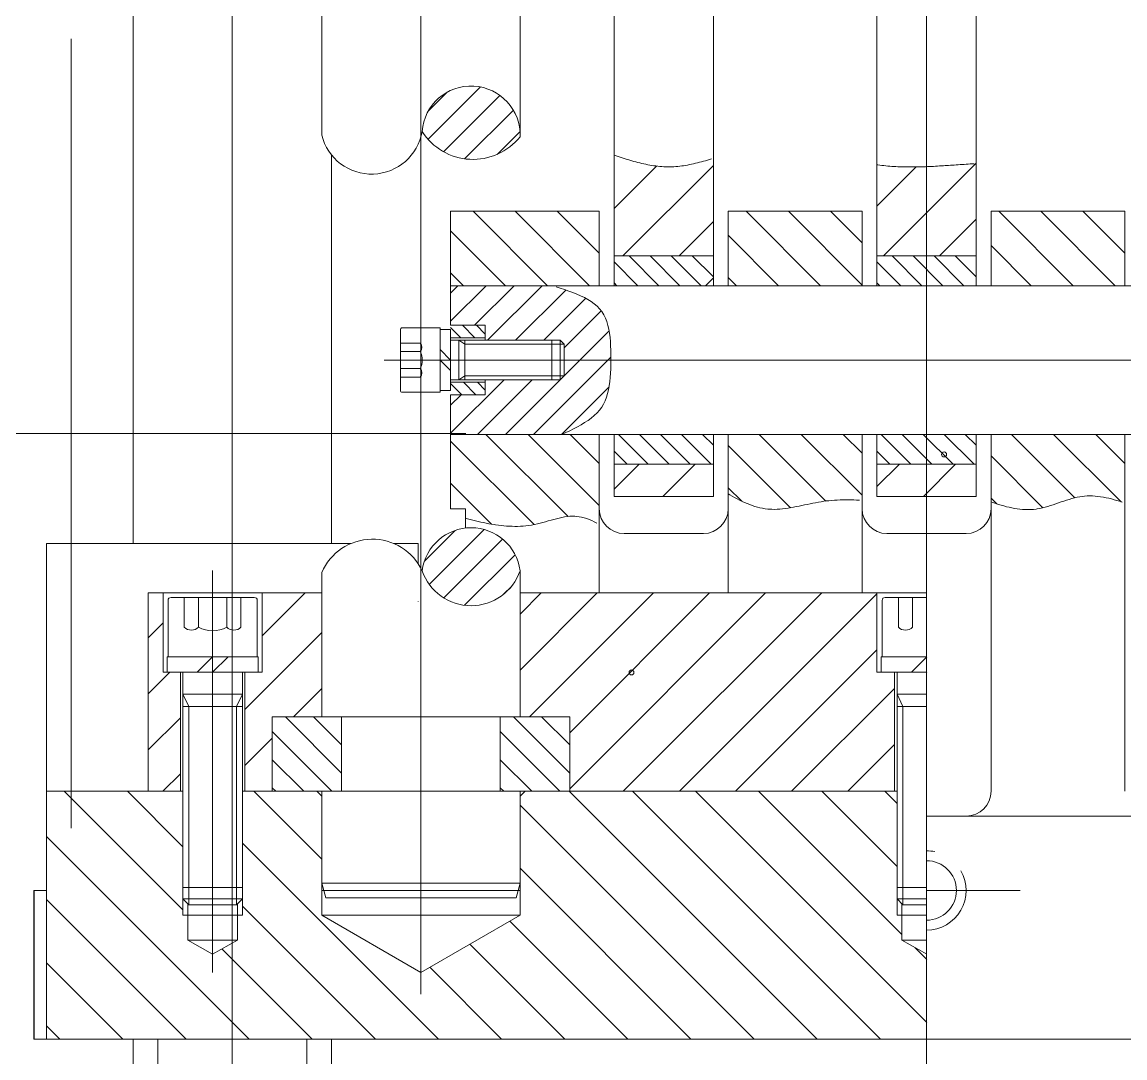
# Model space of a CAD drawing. Header units: millimetres. Extents: x -1052 to 3351, y 0 to 2015.
# Drawn here: x -148.449 to -145.16, y 1551.147 to 1554.238 of the extents above; entities that cross this region are included whole.
import ezdxf

# ---------------------------------------------------------------- set-up
doc = ezdxf.new("R2010")
doc.units = ezdxf.units.MM

msp = doc.modelspace()

# ---------------------------------------------------------------- linework, layer by layer
at = {"linetype": 'Continuous', "lineweight": 0}
for p, q in [((-145.7515, 1566.4505), (-145.7515, 1544.2314)), ((-145.7515, 1565.7678), (-145.7515, 1548.4778)), ((-147.8223, 1560.467), (-147.8223, 1545.26)), ((-145.7515, 1560.2259), (-145.7515, 1544.3888)), ((-147.2597, 1551.4293), (-147.2597, 1559.8328)), ((-147.5556, 1559.7378), (-147.5556, 1553.9006)), ((-148.1182, 1557.9997), (-148.1182, 1552.6821)), ((-146.9639, 1556.8903), (-146.9639, 1553.8955)), ((-146.6834, 1556.1507), (-146.6834, 1553.4512)), ((-146.3875, 1555.5222), (-146.3875, 1553.4512)), ((-145.6036, 1555.5222), (-145.6036, 1553.4512)), ((-145.8994, 1555.3373), (-145.8994, 1553.4512)), ((-148.3031, 1554.1875), (-148.3031, 1551.8323)), ((-147.2385, 1553.888), (-147.0822, 1554.0442)), ((-147.2374, 1553.9728), (-147.1823, 1554.0279)), ((-147.192, 1553.8508), (-147.0239, 1554.0188)), ((-147.1294, 1553.8297), (-146.9841, 1553.975)), ((-147.0325, 1553.8429), (-146.9642, 1553.9112)), ((-147.5265, 1552.6821), (-147.5265, 1553.8416)), ((-146.6777, 1553.839), (-146.6834, 1553.841)), ((-146.6834, 1553.6812), (-146.5566, 1553.808)), ((-146.6718, 1553.8369), (-146.6777, 1553.839)), ((-146.6658, 1553.8349), (-146.6718, 1553.8369)), ((-146.6599, 1553.833), (-146.6658, 1553.8349)), ((-146.654, 1553.831), (-146.6599, 1553.833)), ((-146.6572, 1553.54), (-146.3875, 1553.8097)), ((-146.648, 1553.8291), (-146.654, 1553.831)), ((-146.6421, 1553.8273), (-146.648, 1553.8291)), ((-146.6362, 1553.8255), (-146.6421, 1553.8273)), ((-146.6302, 1553.8237), (-146.6362, 1553.8255)), ((-146.6243, 1553.822), (-146.6302, 1553.8237)), ((-146.6184, 1553.8204), (-146.6243, 1553.822)), ((-146.6124, 1553.8189), (-146.6184, 1553.8204)), ((-146.6065, 1553.8174), (-146.6124, 1553.8189)), ((-146.6006, 1553.8159), (-146.6065, 1553.8174)), ((-146.5947, 1553.8146), (-146.6006, 1553.8159)), ((-146.5887, 1553.8133), (-146.5947, 1553.8146)), ((-146.5828, 1553.8121), (-146.5887, 1553.8133)), ((-146.5769, 1553.811), (-146.5828, 1553.8121)), ((-146.571, 1553.81), (-146.5769, 1553.811)), ((-146.565, 1553.8091), (-146.571, 1553.81)), ((-146.5591, 1553.8083), (-146.565, 1553.8091)), ((-146.5532, 1553.8076), (-146.5591, 1553.8083)), ((-146.5473, 1553.807), (-146.5532, 1553.8076)), ((-146.4879, 1553.8075), (-146.4938, 1553.8069)), ((-146.482, 1553.8083), (-146.4879, 1553.8075)), ((-146.4761, 1553.8091), (-146.482, 1553.8083)), ((-146.4702, 1553.8101), (-146.4761, 1553.8091)), ((-146.4643, 1553.8112), (-146.4702, 1553.8101)), ((-146.4584, 1553.8123), (-146.4643, 1553.8112)), ((-146.4525, 1553.8136), (-146.4584, 1553.8123)), ((-146.4466, 1553.8149), (-146.4525, 1553.8136)), ((-146.4407, 1553.8163), (-146.4466, 1553.8149)), ((-146.4348, 1553.8177), (-146.4407, 1553.8163)), ((-146.4289, 1553.8193), (-146.4348, 1553.8177)), ((-146.423, 1553.8209), (-146.4289, 1553.8193)), ((-146.4171, 1553.8225), (-146.423, 1553.8209)), ((-146.4112, 1553.8242), (-146.4171, 1553.8225)), ((-146.4053, 1553.8259), (-146.4112, 1553.8242)), ((-146.3994, 1553.8276), (-146.4053, 1553.8259)), ((-146.3935, 1553.8294), (-146.3994, 1553.8276)), ((-145.8972, 1553.8115), (-145.8994, 1553.8118)), ((-145.8913, 1553.8107), (-145.8972, 1553.8115)), ((-145.8854, 1553.81), (-145.8913, 1553.8107)), ((-145.8795, 1553.8094), (-145.8854, 1553.81)), ((-145.8803, 1553.54), (-145.6036, 1553.8168)), ((-145.8789, 1553.8093), (-145.8795, 1553.8094)), ((-145.8795, 1553.8094), (-145.8795, 1553.8094)), ((-145.873, 1553.8087), (-145.8789, 1553.8093)), ((-145.8671, 1553.8082), (-145.873, 1553.8087)), ((-145.8612, 1553.8077), (-145.8671, 1553.8082)), ((-145.8553, 1553.8073), (-145.8612, 1553.8077)), ((-145.8494, 1553.8069), (-145.8553, 1553.8073)), ((-145.7311, 1553.8073), (-145.737, 1553.807)), ((-145.7252, 1553.8076), (-145.7311, 1553.8073)), ((-145.7193, 1553.808), (-145.7252, 1553.8076)), ((-145.7134, 1553.8083), (-145.7193, 1553.808)), ((-145.7074, 1553.8086), (-145.7134, 1553.8083)), ((-145.7015, 1553.809), (-145.7074, 1553.8086)), ((-145.6956, 1553.8094), (-145.7015, 1553.809)), ((-145.6924, 1553.8096), (-145.6956, 1553.8094)), ((-145.6956, 1553.8094), (-145.6956, 1553.8094)), ((-145.6865, 1553.81), (-145.6924, 1553.8096)), ((-145.6806, 1553.8104), (-145.6865, 1553.81)), ((-145.6747, 1553.8108), (-145.6806, 1553.8104)), ((-145.6687, 1553.8112), (-145.6747, 1553.8108)), ((-145.6628, 1553.8116), (-145.6687, 1553.8112)), ((-145.6569, 1553.812), (-145.6628, 1553.8116)), ((-145.651, 1553.8124), (-145.6569, 1553.812)), ((-145.645, 1553.8128), (-145.651, 1553.8124)), ((-145.6391, 1553.8132), (-145.645, 1553.8128)), ((-145.6332, 1553.8136), (-145.6391, 1553.8132)), ((-145.6273, 1553.814), (-145.6332, 1553.8136)), ((-145.6213, 1553.8144), (-145.6273, 1553.814)), ((-145.6154, 1553.8148), (-145.6213, 1553.8144)), ((-145.6095, 1553.8152), (-145.6154, 1553.8148)), ((-146.5413, 1553.8065), (-146.5473, 1553.807)), ((-146.5354, 1553.8061), (-146.5413, 1553.8065)), ((-146.5295, 1553.8058), (-146.5354, 1553.8061)), ((-146.5236, 1553.8057), (-146.5295, 1553.8058)), ((-146.5177, 1553.8056), (-146.5236, 1553.8057)), ((-146.5118, 1553.8057), (-146.5177, 1553.8056)), ((-146.5059, 1553.806), (-146.5118, 1553.8057)), ((-146.5056, 1553.806), (-146.5059, 1553.806)), ((-146.5059, 1553.806), (-146.5059, 1553.806)), ((-146.4997, 1553.8064), (-146.5056, 1553.806)), ((-146.4938, 1553.8069), (-146.4997, 1553.8064)), ((-145.8994, 1553.6883), (-145.7821, 1553.8055)), ((-145.8435, 1553.8066), (-145.8494, 1553.8069)), ((-145.8376, 1553.8063), (-145.8435, 1553.8066)), ((-145.8317, 1553.806), (-145.8376, 1553.8063)), ((-145.8257, 1553.8058), (-145.8317, 1553.806)), ((-145.8198, 1553.8057), (-145.8257, 1553.8058)), ((-145.8139, 1553.8055), (-145.8198, 1553.8057)), ((-145.808, 1553.8055), (-145.8139, 1553.8055)), ((-145.8021, 1553.8054), (-145.808, 1553.8055)), ((-145.7962, 1553.8054), (-145.8021, 1553.8054)), ((-145.7903, 1553.8054), (-145.7962, 1553.8054)), ((-145.7844, 1553.8055), (-145.7903, 1553.8054)), ((-145.7784, 1553.8056), (-145.7844, 1553.8055)), ((-145.7725, 1553.8057), (-145.7784, 1553.8056)), ((-145.7666, 1553.8059), (-145.7725, 1553.8057)), ((-145.7607, 1553.8061), (-145.7666, 1553.8059)), ((-145.7548, 1553.8063), (-145.7607, 1553.8061)), ((-145.7489, 1553.8065), (-145.7548, 1553.8063)), ((-145.7429, 1553.8068), (-145.7489, 1553.8065)), ((-145.737, 1553.807), (-145.7429, 1553.8068)), ((-147.1715, 1553.6731), (-146.7278, 1553.6731)), ((-147.1715, 1553.6731), (-147.1715, 1553.3329)), ((-147.1039, 1553.6731), (-146.882, 1553.4512)), ((-146.9784, 1553.6731), (-146.7565, 1553.4512)), ((-146.8529, 1553.6731), (-146.7278, 1553.548)), ((-146.7278, 1553.6731), (-146.7278, 1553.4512)), ((-146.3432, 1553.6731), (-145.9438, 1553.6731)), ((-146.3432, 1553.6731), (-146.3432, 1553.4512)), ((-146.2893, 1553.6731), (-146.0674, 1553.4512)), ((-146.1638, 1553.6731), (-145.9438, 1553.4532)), ((-146.0382, 1553.6731), (-145.9438, 1553.5787)), ((-145.9438, 1553.6731), (-145.9438, 1553.4512)), ((-145.713, 1553.54), (-145.6036, 1553.6494)), ((-145.1598, 1553.6731), (-145.5592, 1553.6731)), ((-145.5592, 1553.6731), (-145.5592, 1553.4512)), ((-145.5362, 1553.6731), (-145.3143, 1553.4512)), ((-145.4107, 1553.6731), (-145.1888, 1553.4512)), ((-145.2852, 1553.6731), (-145.1598, 1553.5478)), ((-145.1598, 1553.6731), (-145.1598, 1553.4512)), ((-147.1715, 1553.6152), (-147.0075, 1553.4512)), ((-146.4899, 1553.54), (-146.3875, 1553.6423)), ((-146.3432, 1553.6015), (-146.1929, 1553.4512)), ((-145.5592, 1553.5706), (-145.4398, 1553.4512)), ((-146.3875, 1553.54), (-146.6834, 1553.54)), ((-146.6834, 1553.5221), (-146.6126, 1553.4512)), ((-146.6386, 1553.54), (-146.5498, 1553.4512)), ((-146.5758, 1553.54), (-146.487, 1553.4512)), ((-146.513, 1553.54), (-146.4243, 1553.4512)), ((-146.4503, 1553.54), (-146.3875, 1553.4772)), ((-145.6036, 1553.54), (-145.8994, 1553.54)), ((-145.8994, 1553.5221), (-145.8286, 1553.4512)), ((-145.8546, 1553.54), (-145.7658, 1553.4512)), ((-145.7918, 1553.54), (-145.7031, 1553.4512)), ((-145.7291, 1553.54), (-145.6403, 1553.4512)), ((-145.6663, 1553.54), (-145.6036, 1553.4772)), ((-147.1715, 1553.4897), (-147.1331, 1553.4512)), ((-147.1715, 1553.4512), (-144.3315, 1553.4512)), ((-147.1715, 1553.4512), (-146.7278, 1553.4512)), ((-147.1715, 1553.429), (-147.1493, 1553.4512)), ((-147.1715, 1553.3454), (-147.0656, 1553.4512)), ((-147.1003, 1553.3329), (-146.9819, 1553.4512)), ((-147.061, 1553.2885), (-146.8983, 1553.4512)), ((-146.8568, 1553.4474), (-146.844, 1553.4435)), ((-146.6834, 1553.4593), (-146.6753, 1553.4512)), ((-146.4113, 1553.4512), (-146.3875, 1553.475)), ((-146.3432, 1553.476), (-146.3184, 1553.4512)), ((-146.3432, 1553.4512), (-145.9438, 1553.4512)), ((-145.8994, 1553.4593), (-145.8914, 1553.4512)), ((-145.5592, 1553.4512), (-145.1598, 1553.4512)), ((-146.9773, 1553.2885), (-146.8276, 1553.4382)), ((-146.8936, 1553.2885), (-146.7683, 1553.4139)), ((-146.844, 1553.4435), (-146.8313, 1553.4394)), ((-146.8313, 1553.4394), (-146.8188, 1553.4353)), ((-146.8188, 1553.4353), (-146.8066, 1553.4309)), ((-146.8066, 1553.4309), (-146.7948, 1553.4263)), ((-146.7948, 1553.4263), (-146.7833, 1553.4213)), ((-146.7833, 1553.4213), (-146.7723, 1553.416)), ((-146.7723, 1553.416), (-146.7619, 1553.4103)), ((-146.7619, 1553.4103), (-146.752, 1553.4041)), ((-146.752, 1553.4041), (-146.7429, 1553.3973)), ((-146.7429, 1553.3973), (-146.7345, 1553.39)), ((-146.7345, 1553.39), (-146.7269, 1553.3821)), ((-146.7269, 1553.3821), (-146.7203, 1553.3737)), ((-146.8328, 1553.2657), (-146.7222, 1553.3763)), ((-146.7203, 1553.3737), (-146.7203, 1553.3737)), ((-146.7203, 1553.3737), (-146.7145, 1553.3645)), ((-146.7145, 1553.3645), (-146.7096, 1553.3545)), ((-146.7096, 1553.3545), (-146.7055, 1553.3439)), ((-147.3209, 1553.1391), (-147.3209, 1553.3196)), ((-147.315, 1553.3255), (-147.2026, 1553.3255)), ((-147.2026, 1553.1332), (-147.2026, 1553.3255)), ((-147.2026, 1553.3203), (-147.2026, 1553.1384)), ((-147.1715, 1553.3203), (-147.2026, 1553.3203)), ((-147.1715, 1553.3329), (-147.068, 1553.3329)), ((-147.1715, 1553.3329), (-147.068, 1553.3329)), ((-147.1407, 1553.2959), (-147.1715, 1553.3268)), ((-147.1407, 1553.2959), (-147.1715, 1553.3268)), ((-147.1407, 1553.2959), (-147.1715, 1553.3268)), ((-147.1715, 1553.1384), (-147.1715, 1553.3203)), ((-147.0988, 1553.2959), (-147.1358, 1553.3329)), ((-147.0988, 1553.2959), (-147.1358, 1553.3329)), ((-147.0988, 1553.2959), (-147.1358, 1553.3329)), ((-147.068, 1553.3069), (-147.094, 1553.3329)), ((-147.068, 1553.3069), (-147.094, 1553.3329)), ((-147.068, 1553.3069), (-147.094, 1553.3329)), ((-147.068, 1553.3329), (-147.068, 1553.2885)), ((-147.068, 1553.3329), (-147.068, 1553.2885)), ((-146.8328, 1553.182), (-146.6985, 1553.3163)), ((-146.7055, 1553.3439), (-146.7021, 1553.3328)), ((-146.7021, 1553.3328), (-146.6994, 1553.3213)), ((-146.6994, 1553.3213), (-146.6973, 1553.3093)), ((-147.1715, 1553.2959), (-147.068, 1553.2959)), ((-146.8446, 1553.2885), (-147.1715, 1553.2885)), ((-147.1286, 1553.2767), (-147.1471, 1553.2885)), ((-147.1471, 1553.1702), (-147.1471, 1553.2885)), ((-147.1286, 1553.2885), (-147.1286, 1553.1702)), ((-146.8697, 1553.2885), (-146.8697, 1553.1702)), ((-146.8446, 1553.1702), (-146.8446, 1553.2885)), ((-146.8446, 1553.2885), (-146.8328, 1553.2767)), ((-146.6973, 1553.3093), (-146.6957, 1553.2969)), ((-146.6957, 1553.2969), (-146.6946, 1553.2843)), ((-146.6946, 1553.2843), (-146.6939, 1553.2714)), ((-147.3209, 1553.2801), (-147.2617, 1553.2801)), ((-147.3209, 1553.2547), (-147.2617, 1553.2547)), ((-147.1715, 1553.2294), (-147.2026, 1553.2604)), ((-146.8328, 1553.2767), (-147.1286, 1553.2767)), ((-146.8328, 1553.182), (-146.8328, 1553.2767)), ((-146.6939, 1553.2714), (-146.6934, 1553.2584)), ((-146.6934, 1553.2584), (-146.6932, 1553.2452)), ((-144.2046, 1553.2294), (-147.3696, 1553.2294)), ((-147.2026, 1553.2294), (-147.1715, 1553.1983)), ((-146.9236, 1553.0075), (-146.6932, 1553.2379)), ((-146.6934, 1553.2162), (-146.6937, 1553.2031)), ((-146.6932, 1553.2294), (-146.6934, 1553.2162)), ((-146.6932, 1553.2452), (-146.6932, 1553.2321)), ((-146.6932, 1553.2321), (-146.6932, 1553.2294)), ((-146.6932, 1553.2294), (-146.6932, 1553.2294)), ((-147.3209, 1553.204), (-147.2617, 1553.204)), ((-146.6942, 1553.1902), (-146.695, 1553.1774)), ((-146.6937, 1553.2031), (-146.6942, 1553.1902)), ((-147.3209, 1553.1786), (-147.2617, 1553.1786)), ((-146.8446, 1553.1702), (-147.1715, 1553.1702)), ((-147.1715, 1553.0107), (-147.0119, 1553.1702)), ((-147.1715, 1553.1628), (-147.068, 1553.1628)), ((-147.1379, 1553.1258), (-147.1715, 1553.1594)), ((-147.1379, 1553.1258), (-147.1715, 1553.1594)), ((-147.1379, 1553.1258), (-147.1715, 1553.1594)), ((-147.1286, 1553.182), (-147.1471, 1553.1702)), ((-147.0961, 1553.1258), (-147.133, 1553.1628)), ((-147.0961, 1553.1258), (-147.133, 1553.1628)), ((-147.0961, 1553.1258), (-147.133, 1553.1628)), ((-146.8328, 1553.182), (-147.1286, 1553.182)), ((-147.068, 1553.1396), (-147.0912, 1553.1628)), ((-147.068, 1553.1396), (-147.0912, 1553.1628)), ((-147.068, 1553.1396), (-147.0912, 1553.1628)), ((-147.091, 1553.0075), (-146.9283, 1553.1702)), ((-147.068, 1553.1702), (-147.068, 1553.1258)), ((-147.068, 1553.1702), (-147.068, 1553.1258)), ((-147.0073, 1553.0075), (-146.8446, 1553.1702)), ((-146.8446, 1553.1702), (-146.8328, 1553.182)), ((-146.6978, 1553.1527), (-146.7, 1553.1408)), ((-146.6962, 1553.1649), (-146.6978, 1553.1527)), ((-146.695, 1553.1774), (-146.6962, 1553.1649)), ((-147.315, 1553.1332), (-147.2026, 1553.1332)), ((-147.2026, 1553.1384), (-147.1715, 1553.1384)), ((-147.068, 1553.1258), (-147.1715, 1553.1258)), ((-147.1715, 1553.1258), (-147.1715, 1552.7856)), ((-147.1715, 1553.1258), (-147.068, 1553.1258)), ((-147.1715, 1553.0943), (-147.14, 1553.1258)), ((-146.84, 1553.0075), (-146.6984, 1553.149)), ((-146.7062, 1553.1181), (-146.7103, 1553.1075)), ((-146.7028, 1553.1292), (-146.7062, 1553.1181)), ((-146.7, 1553.1408), (-146.7028, 1553.1292)), ((-146.7203, 1553.089), (-146.727, 1553.08)), ((-146.7153, 1553.0974), (-146.7203, 1553.089)), ((-146.7203, 1553.089), (-146.7203, 1553.089)), ((-146.7103, 1553.1075), (-146.7153, 1553.0974)), ((-146.7517, 1553.0562), (-146.7613, 1553.0492)), ((-146.7428, 1553.0636), (-146.7517, 1553.0562)), ((-146.7345, 1553.0715), (-146.7428, 1553.0636)), ((-146.727, 1553.08), (-146.7345, 1553.0715)), ((-146.816, 1553.0184), (-146.8277, 1553.0127)), ((-146.8044, 1553.0241), (-146.816, 1553.0184)), ((-146.7931, 1553.03), (-146.8044, 1553.0241)), ((-146.7821, 1553.0361), (-146.7931, 1553.03)), ((-146.7715, 1553.0425), (-146.7821, 1553.0361)), ((-146.7613, 1553.0492), (-146.7715, 1553.0425)), ((-149.4807, 1553.0099), (-147.1255, 1553.0099)), ((-147.1715, 1553.0075), (-144.3315, 1553.0075)), ((-147.1715, 1553.0075), (-146.7278, 1553.0075)), ((-147.1715, 1552.9876), (-146.9221, 1552.7382)), ((-147.0658, 1553.0075), (-146.821, 1552.7627)), ((-146.9403, 1553.0075), (-146.7277, 1552.7949)), ((-146.8277, 1553.0127), (-146.8387, 1553.0075)), ((-146.8148, 1553.0075), (-146.7278, 1552.9204)), ((-146.7278, 1553.0075), (-146.7278, 1552.7389)), ((-146.7278, 1553.0075), (-146.7278, 1552.5342)), ((-146.6834, 1553.0075), (-146.6834, 1552.8226)), ((-146.6709, 1553.0075), (-146.5821, 1552.9187)), ((-146.6081, 1553.0075), (-146.5194, 1552.9187)), ((-146.5453, 1553.0075), (-146.4566, 1552.9187)), ((-146.4826, 1553.0075), (-146.3938, 1552.9187)), ((-146.4198, 1553.0075), (-146.3875, 1552.9752)), ((-146.3875, 1553.0075), (-146.3875, 1552.8226)), ((-146.3432, 1553.0075), (-145.9438, 1553.0075)), ((-146.3432, 1553.0075), (-146.3432, 1552.5342)), ((-146.2512, 1553.0075), (-146.0522, 1552.8085)), ((-146.1257, 1553.0075), (-145.9438, 1552.8256)), ((-146.0002, 1553.0075), (-145.9438, 1552.9511)), ((-145.9438, 1553.0075), (-145.9438, 1552.5342)), ((-145.8994, 1553.0075), (-145.8994, 1552.8226)), ((-145.8869, 1553.0075), (-145.7981, 1552.9187)), ((-145.8241, 1553.0075), (-145.7354, 1552.9187)), ((-145.7614, 1553.0075), (-145.6726, 1552.9187)), ((-145.6986, 1553.0075), (-145.6099, 1552.9187)), ((-145.6359, 1553.0075), (-145.6036, 1552.9752)), ((-145.6036, 1553.0075), (-145.6036, 1552.8226)), ((-145.5592, 1553.0075), (-145.5592, 1551.9425)), ((-145.5592, 1553.0075), (-145.1598, 1553.0075)), ((-145.4981, 1553.0075), (-145.309, 1552.8184)), ((-145.3726, 1553.0075), (-145.1713, 1552.8062)), ((-145.2471, 1553.0075), (-145.1598, 1552.9202)), ((-145.1598, 1553.0075), (-145.1598, 1551.9425)), ((-146.6834, 1552.9572), (-146.6449, 1552.9187)), ((-146.3432, 1552.9739), (-146.1578, 1552.7885)), ((-145.8994, 1552.9572), (-145.8609, 1552.9187)), ((-145.5592, 1552.9431), (-145.4047, 1552.7886)), ((-146.3875, 1552.9187), (-146.6834, 1552.9187)), ((-146.6834, 1552.8444), (-146.6091, 1552.9187)), ((-146.5379, 1552.8226), (-146.4417, 1552.9187)), ((-145.6036, 1552.9187), (-145.8994, 1552.9187)), ((-145.8994, 1552.8515), (-145.8322, 1552.9187)), ((-145.761, 1552.8226), (-145.6648, 1552.9187)), ((-147.1715, 1552.8621), (-147.0489, 1552.7396)), ((-146.5354, 1552.8226), (-146.6834, 1552.8226)), ((-146.3875, 1552.8226), (-146.5354, 1552.8226)), ((-146.3432, 1552.8484), (-146.3028, 1552.808)), ((-146.3388, 1552.8273), (-146.3432, 1552.8299)), ((-146.3314, 1552.8231), (-146.3388, 1552.8273)), ((-146.324, 1552.8189), (-146.3314, 1552.8231)), ((-145.8994, 1552.8226), (-145.6036, 1552.8226)), ((-145.2947, 1552.8214), (-145.3026, 1552.8198)), ((-145.2867, 1552.8226), (-145.2947, 1552.8214)), ((-145.2802, 1552.8233), (-145.2867, 1552.8226)), ((-145.2867, 1552.8226), (-145.2867, 1552.8226)), ((-145.2722, 1552.8238), (-145.2802, 1552.8233)), ((-145.2643, 1552.824), (-145.2722, 1552.8238)), ((-145.2563, 1552.8238), (-145.2643, 1552.824)), ((-145.2483, 1552.8234), (-145.2563, 1552.8238)), ((-145.2403, 1552.8226), (-145.2483, 1552.8234)), ((-145.2323, 1552.8215), (-145.2403, 1552.8226)), ((-145.2242, 1552.8202), (-145.2323, 1552.8215)), ((-146.3165, 1552.815), (-146.324, 1552.8189)), ((-146.3091, 1552.8111), (-146.3165, 1552.815)), ((-146.3016, 1552.8075), (-146.3091, 1552.8111)), ((-146.2941, 1552.8041), (-146.3016, 1552.8075)), ((-146.2866, 1552.8008), (-146.2941, 1552.8041)), ((-146.2791, 1552.7978), (-146.2866, 1552.8008)), ((-146.2715, 1552.7951), (-146.2791, 1552.7978)), ((-146.2639, 1552.7926), (-146.2715, 1552.7951)), ((-146.2562, 1552.7904), (-146.2639, 1552.7926)), ((-146.2485, 1552.7884), (-146.2562, 1552.7904)), ((-146.2408, 1552.7868), (-146.2485, 1552.7884)), ((-146.1564, 1552.7888), (-146.1646, 1552.7874)), ((-146.1483, 1552.7902), (-146.1564, 1552.7888)), ((-146.1401, 1552.7918), (-146.1483, 1552.7902)), ((-146.1319, 1552.7935), (-146.1401, 1552.7918)), ((-146.1237, 1552.7952), (-146.1319, 1552.7935)), ((-146.1154, 1552.7969), (-146.1237, 1552.7952)), ((-146.1072, 1552.7987), (-146.1154, 1552.7969)), ((-146.0989, 1552.8004), (-146.1072, 1552.7987)), ((-146.0906, 1552.8021), (-146.0989, 1552.8004)), ((-146.0824, 1552.8037), (-146.0906, 1552.8021)), ((-146.0741, 1552.8052), (-146.0824, 1552.8037)), ((-146.0658, 1552.8066), (-146.0741, 1552.8052)), ((-146.0575, 1552.8078), (-146.0658, 1552.8066)), ((-146.0508, 1552.8087), (-146.0575, 1552.8078)), ((-146.0575, 1552.8078), (-146.0575, 1552.8078)), ((-146.0426, 1552.8096), (-146.0508, 1552.8087)), ((-146.0343, 1552.8104), (-146.0426, 1552.8096)), ((-146.0261, 1552.811), (-146.0343, 1552.8104)), ((-146.0178, 1552.8114), (-146.0261, 1552.811)), ((-146.0096, 1552.8117), (-146.0178, 1552.8114)), ((-146.0013, 1552.8119), (-146.0096, 1552.8117)), ((-145.9931, 1552.812), (-146.0013, 1552.8119)), ((-145.9849, 1552.812), (-145.9931, 1552.812)), ((-145.9767, 1552.8119), (-145.9849, 1552.812)), ((-145.9685, 1552.8117), (-145.9767, 1552.8119)), ((-145.9602, 1552.8114), (-145.9685, 1552.8117)), ((-145.952, 1552.8111), (-145.9602, 1552.8114)), ((-145.5592, 1552.8175), (-145.5417, 1552.8)), ((-145.5534, 1552.8039), (-145.5592, 1552.806)), ((-145.5453, 1552.8012), (-145.5534, 1552.8039)), ((-145.5372, 1552.7986), (-145.5453, 1552.8012)), ((-145.5292, 1552.7961), (-145.5372, 1552.7986)), ((-145.5211, 1552.7938), (-145.5292, 1552.7961)), ((-145.5131, 1552.7917), (-145.5211, 1552.7938)), ((-145.505, 1552.7898), (-145.5131, 1552.7917)), ((-145.497, 1552.788), (-145.505, 1552.7898)), ((-145.489, 1552.7865), (-145.497, 1552.788)), ((-145.4055, 1552.7883), (-145.4135, 1552.7866)), ((-145.3976, 1552.7904), (-145.4055, 1552.7883)), ((-145.3897, 1552.7926), (-145.3976, 1552.7904)), ((-145.3818, 1552.7951), (-145.3897, 1552.7926)), ((-145.3738, 1552.7976), (-145.3818, 1552.7951)), ((-145.3659, 1552.8003), (-145.3738, 1552.7976)), ((-145.358, 1552.803), (-145.3659, 1552.8003)), ((-145.3501, 1552.8058), (-145.358, 1552.803)), ((-145.3422, 1552.8085), (-145.3501, 1552.8058)), ((-145.3343, 1552.8111), (-145.3422, 1552.8085)), ((-145.3264, 1552.8136), (-145.3343, 1552.8111)), ((-145.3185, 1552.8159), (-145.3264, 1552.8136)), ((-145.3106, 1552.818), (-145.3185, 1552.8159)), ((-145.3026, 1552.8198), (-145.3106, 1552.818)), ((-145.2162, 1552.8186), (-145.2242, 1552.8202)), ((-145.2082, 1552.8168), (-145.2162, 1552.8186)), ((-145.2001, 1552.8148), (-145.2082, 1552.8168)), ((-145.1921, 1552.8126), (-145.2001, 1552.8148)), ((-145.184, 1552.8102), (-145.1921, 1552.8126)), ((-145.176, 1552.8077), (-145.184, 1552.8102)), ((-145.1679, 1552.805), (-145.176, 1552.8077)), ((-147.1715, 1552.7856), (-147.1271, 1552.7856)), ((-147.1271, 1552.7856), (-147.1271, 1552.7278)), ((-147.1209, 1552.7559), (-147.1271, 1552.7576)), ((-147.1129, 1552.7537), (-147.1209, 1552.7559)), ((-146.8556, 1552.7559), (-146.8636, 1552.7538)), ((-146.8475, 1552.7579), (-146.8556, 1552.7559)), ((-146.8395, 1552.7597), (-146.8475, 1552.7579)), ((-146.8316, 1552.7612), (-146.8395, 1552.7597)), ((-146.8237, 1552.7624), (-146.8316, 1552.7612)), ((-146.8158, 1552.7631), (-146.8237, 1552.7624)), ((-146.808, 1552.7634), (-146.8158, 1552.7631)), ((-146.8002, 1552.7633), (-146.808, 1552.7634)), ((-146.7958, 1552.7629), (-146.8002, 1552.7633)), ((-146.8002, 1552.7633), (-146.8002, 1552.7633)), ((-146.7881, 1552.7619), (-146.7958, 1552.7629)), ((-146.7804, 1552.7604), (-146.7881, 1552.7619)), ((-146.7728, 1552.7585), (-146.7804, 1552.7604)), ((-146.7652, 1552.7561), (-146.7728, 1552.7585)), ((-146.7577, 1552.7533), (-146.7652, 1552.7561)), ((-146.233, 1552.7856), (-146.2408, 1552.7868)), ((-146.2252, 1552.7846), (-146.233, 1552.7856)), ((-146.2207, 1552.7842), (-146.2252, 1552.7846)), ((-146.2252, 1552.7846), (-146.2252, 1552.7846)), ((-146.2128, 1552.7839), (-146.2207, 1552.7842)), ((-146.2048, 1552.7838), (-146.2128, 1552.7839)), ((-146.1968, 1552.7841), (-146.2048, 1552.7838)), ((-146.1888, 1552.7846), (-146.1968, 1552.7841)), ((-146.1808, 1552.7853), (-146.1888, 1552.7846)), ((-146.1727, 1552.7863), (-146.1808, 1552.7853)), ((-146.1646, 1552.7874), (-146.1727, 1552.7863)), ((-145.4809, 1552.7852), (-145.489, 1552.7865)), ((-145.4729, 1552.7842), (-145.4809, 1552.7852)), ((-145.4649, 1552.7835), (-145.4729, 1552.7842)), ((-145.4569, 1552.7831), (-145.4649, 1552.7835)), ((-145.4489, 1552.783), (-145.4569, 1552.7831)), ((-145.4409, 1552.7832), (-145.4489, 1552.783)), ((-145.433, 1552.7837), (-145.4409, 1552.7832)), ((-145.425, 1552.7846), (-145.433, 1552.7837)), ((-145.4214, 1552.7852), (-145.425, 1552.7846)), ((-145.425, 1552.7846), (-145.425, 1552.7846)), ((-145.4135, 1552.7866), (-145.4214, 1552.7852)), ((-147.2349, 1552.5598), (-147.0711, 1552.7236)), ((-147.105, 1552.7517), (-147.1129, 1552.7537)), ((-147.097, 1552.7497), (-147.105, 1552.7517)), ((-147.0891, 1552.7478), (-147.097, 1552.7497)), ((-147.0811, 1552.7459), (-147.0891, 1552.7478)), ((-147.0731, 1552.7442), (-147.0811, 1552.7459)), ((-147.065, 1552.7425), (-147.0731, 1552.7442)), ((-147.057, 1552.741), (-147.065, 1552.7425)), ((-147.0489, 1552.7396), (-147.057, 1552.741)), ((-147.0408, 1552.7382), (-147.0489, 1552.7396)), ((-147.0369, 1552.7376), (-147.0408, 1552.7382)), ((-147.0408, 1552.7382), (-147.0408, 1552.7382)), ((-147.0288, 1552.7365), (-147.0369, 1552.7376)), ((-147.0206, 1552.7355), (-147.0288, 1552.7365)), ((-147.0124, 1552.7347), (-147.0206, 1552.7355)), ((-147.0042, 1552.734), (-147.0124, 1552.7347)), ((-146.996, 1552.7334), (-147.0042, 1552.734)), ((-146.9878, 1552.7331), (-146.996, 1552.7334)), ((-146.9796, 1552.733), (-146.9878, 1552.7331)), ((-146.9714, 1552.733), (-146.9796, 1552.733)), ((-146.9631, 1552.7333), (-146.9714, 1552.733)), ((-146.9549, 1552.7338), (-146.9631, 1552.7333)), ((-146.9467, 1552.7345), (-146.9549, 1552.7338)), ((-146.9384, 1552.7355), (-146.9467, 1552.7345)), ((-146.9302, 1552.7367), (-146.9384, 1552.7355)), ((-146.922, 1552.7382), (-146.9302, 1552.7367)), ((-146.9207, 1552.7385), (-146.922, 1552.7382)), ((-146.922, 1552.7382), (-146.922, 1552.7382)), ((-146.9125, 1552.7403), (-146.9207, 1552.7385)), ((-146.9043, 1552.7423), (-146.9125, 1552.7403)), ((-146.8961, 1552.7445), (-146.9043, 1552.7423)), ((-146.888, 1552.7468), (-146.8961, 1552.7445)), ((-146.8798, 1552.7492), (-146.888, 1552.7468)), ((-146.8717, 1552.7515), (-146.8798, 1552.7492)), ((-146.8636, 1552.7538), (-146.8717, 1552.7515)), ((-146.7502, 1552.7501), (-146.7577, 1552.7533)), ((-146.7427, 1552.7467), (-146.7502, 1552.7501)), ((-146.7352, 1552.7429), (-146.7427, 1552.7467)), ((-147.2494, 1552.6289), (-147.1574, 1552.721)), ((-147.1916, 1552.5194), (-147.016, 1552.695)), ((-146.6538, 1552.7117), (-146.4171, 1552.7117)), ((-145.8698, 1552.7117), (-145.7515, 1552.7117)), ((-145.6332, 1552.7117), (-145.7515, 1552.7117)), ((-148.377, 1552.6821), (-148.377, 1551.2029)), ((-148.377, 1552.6821), (-147.4678, 1552.6821)), ((-147.3414, 1552.6821), (-147.2677, 1552.6821)), ((-147.2677, 1552.6821), (-147.2677, 1552.6213)), ((-147.1299, 1552.4974), (-146.9788, 1552.6485)), ((-147.881, 1552.6008), (-147.881, 1551.4019)), ((-147.5556, 1552.5955), (-147.5556, 1552.1644)), ((-146.9639, 1552.6008), (-146.9639, 1552.1644)), ((-148.0733, 1552.5342), (-148.0733, 1551.9425)), ((-148.0733, 1552.5342), (-147.5556, 1552.5342)), ((-148.0289, 1552.5342), (-148.0289, 1552.2975)), ((-147.7331, 1552.5342), (-147.7331, 1552.2975)), ((-147.7331, 1552.4061), (-147.605, 1552.5342)), ((-147.5556, 1552.5342), (-147.5556, 1552.1644)), ((-147.0144, 1552.5292), (-146.9889, 1552.5548)), ((-146.9639, 1552.5342), (-146.9639, 1552.1644)), ((-146.9639, 1552.5342), (-146.5656, 1552.5342)), ((-146.9639, 1552.5342), (-145.7515, 1552.5342)), ((-146.9639, 1552.4714), (-146.9012, 1552.5342)), ((-146.9639, 1552.3041), (-146.7338, 1552.5342)), ((-146.9363, 1552.1644), (-146.5665, 1552.5342)), ((-146.816, 1552.1173), (-146.3991, 1552.5342)), ((-146.816, 1551.95), (-146.2318, 1552.5342)), ((-146.6561, 1551.9425), (-146.0644, 1552.5342)), ((-146.4888, 1551.9425), (-145.8994, 1552.5318)), ((-145.8994, 1552.5342), (-145.8994, 1552.2975)), ((-148.0141, 1552.512), (-148.0141, 1552.3433)), ((-147.7567, 1552.5208), (-148.0052, 1552.5208)), ((-147.9655, 1552.5208), (-147.9655, 1552.4321)), ((-147.9233, 1552.5208), (-147.9233, 1552.4321)), ((-147.8387, 1552.5208), (-147.8387, 1552.4321)), ((-147.7965, 1552.5208), (-147.7965, 1552.4321)), ((-147.7479, 1552.512), (-147.7479, 1552.3433)), ((-147.2677, 1552.5089), (-147.2677, 1552.5081)), ((-145.8841, 1552.512), (-145.8841, 1552.3433)), ((-145.8752, 1552.5208), (-145.7515, 1552.5208)), ((-145.8355, 1552.5208), (-145.8355, 1552.4321)), ((-145.7932, 1552.5208), (-145.7932, 1552.4321)), ((-148.0733, 1552.4006), (-148.0289, 1552.445)), ((-147.7848, 1552.187), (-147.5556, 1552.4163)), ((-146.3214, 1551.9425), (-145.8994, 1552.3645)), ((-147.7449, 1552.3433), (-148.0171, 1552.3433)), ((-148.0171, 1552.3433), (-148.0171, 1552.2975)), ((-147.7479, 1552.3433), (-148.0141, 1552.3433)), ((-147.881, 1552.3433), (-147.9268, 1552.2975)), ((-147.881, 1552.2975), (-147.8351, 1552.3433)), ((-147.7449, 1552.2975), (-147.7449, 1552.3433)), ((-145.887, 1552.3433), (-145.887, 1552.2975)), ((-145.887, 1552.3433), (-145.751, 1552.3433)), ((-145.8841, 1552.3433), (-145.751, 1552.3433)), ((-145.751, 1552.3433), (-145.7968, 1552.2975)), ((-148.0733, 1552.2332), (-148.009, 1552.2975)), ((-148.0289, 1552.2975), (-147.7331, 1552.2975)), ((-148.0171, 1552.2975), (-147.7449, 1552.2975)), ((-147.9771, 1552.2975), (-147.9771, 1551.9425)), ((-147.9697, 1552.2975), (-147.9697, 1551.6215)), ((-147.7922, 1552.2975), (-147.7922, 1551.6215)), ((-147.7848, 1552.2975), (-147.7848, 1551.9425)), ((-145.8994, 1552.2975), (-145.7515, 1552.2975)), ((-145.887, 1552.2975), (-145.751, 1552.2975)), ((-145.8476, 1552.2975), (-145.8476, 1551.9425)), ((-145.8397, 1552.2975), (-145.8397, 1551.6215)), ((-145.7515, 1552.297), (-145.751, 1552.2975)), ((-147.952, 1552.1954), (-147.9697, 1552.2324)), ((-147.7922, 1552.2324), (-147.9697, 1552.2324)), ((-147.81, 1552.1954), (-147.7922, 1552.2324)), ((-147.6401, 1552.1644), (-147.5556, 1552.2489)), ((-146.1541, 1551.9425), (-145.8476, 1552.2489)), ((-145.822, 1552.1954), (-145.8397, 1552.2324)), ((-145.8397, 1552.2324), (-145.7515, 1552.2324)), ((-147.9697, 1552.1954), (-147.7922, 1552.1954)), ((-147.952, 1551.6037), (-147.952, 1552.1954)), ((-147.81, 1551.6037), (-147.81, 1552.1954)), ((-145.8397, 1552.1954), (-145.7515, 1552.1954)), ((-145.822, 1551.6037), (-145.822, 1552.1954)), ((-147.7035, 1552.1644), (-147.7035, 1551.9425)), ((-147.7035, 1552.1644), (-147.5556, 1552.1644)), ((-147.6638, 1552.1644), (-147.4964, 1551.997)), ((-147.5801, 1552.1644), (-147.4964, 1552.0807)), ((-147.5556, 1552.1644), (-147.4964, 1552.1644)), ((-147.4964, 1552.1644), (-147.4964, 1551.9425)), ((-146.9639, 1552.1644), (-147.4964, 1552.1644)), ((-147.0231, 1552.1644), (-147.0231, 1551.9425)), ((-146.9833, 1552.1644), (-146.816, 1551.997)), ((-146.9639, 1552.1644), (-146.816, 1552.1644)), ((-146.8997, 1552.1644), (-146.816, 1552.0807)), ((-146.816, 1552.1644), (-146.816, 1551.9425)), ((-148.0733, 1552.0659), (-147.9771, 1552.162)), ((-147.7848, 1552.0196), (-147.7035, 1552.101)), ((-147.7035, 1552.1204), (-147.5255, 1551.9425)), ((-147.2597, 1551.3375), (-147.2597, 1552.1014)), ((-147.0231, 1552.1204), (-146.8451, 1551.9425)), ((-145.9867, 1551.9425), (-145.8476, 1552.0816)), ((-147.7035, 1552.0367), (-147.6092, 1551.9425)), ((-147.0231, 1552.0367), (-146.9288, 1551.9425)), ((-148.0293, 1551.9425), (-147.9771, 1551.9947)), ((-148.377, 1551.9425), (-147.9697, 1551.9425)), ((-148.3765, 1551.9425), (-148.3765, 1551.2029)), ((-148.3234, 1551.9425), (-147.9697, 1551.5888)), ((-148.1351, 1551.9425), (-147.9697, 1551.7771)), ((-148.0733, 1551.9425), (-147.9697, 1551.9425)), ((-147.9697, 1551.9425), (-147.9697, 1551.5727)), ((-147.7922, 1551.9425), (-147.7922, 1551.5727)), ((-147.7922, 1551.9425), (-145.8397, 1551.9425)), ((-147.7922, 1551.9425), (-147.5556, 1551.9425)), ((-147.7586, 1551.9425), (-147.5556, 1551.7395)), ((-147.7035, 1551.9531), (-147.6929, 1551.9425)), ((-147.5556, 1551.9277), (-147.5704, 1551.9425)), ((-147.5556, 1551.9425), (-147.4964, 1551.9425)), ((-147.5556, 1551.9425), (-147.5556, 1551.6688)), ((-147.4964, 1551.9425), (-146.9639, 1551.9425)), ((-147.0231, 1551.9531), (-147.0125, 1551.9425)), ((-146.9639, 1551.9425), (-146.9639, 1551.6688)), ((-146.9639, 1551.9277), (-146.9491, 1551.9425)), ((-146.9639, 1551.9425), (-145.8476, 1551.9425)), ((-146.8172, 1551.9425), (-146.0776, 1551.2029)), ((-146.629, 1551.9425), (-145.8894, 1551.2029)), ((-146.4407, 1551.9425), (-145.751, 1551.2528)), ((-146.2524, 1551.9425), (-145.8249, 1551.515)), ((-146.0641, 1551.9425), (-145.8397, 1551.718)), ((-145.8759, 1551.9425), (-145.8397, 1551.9063)), ((-145.8397, 1551.9425), (-145.8397, 1551.5727)), ((-145.7515, 1551.9425), (-145.751, 1551.9425)), ((-147.5556, 1551.5727), (-147.5556, 1551.9277)), ((-146.9639, 1551.5727), (-146.9639, 1551.9277)), ((-146.9639, 1551.9009), (-146.2659, 1551.2029)), ((-145.7515, 1551.8685), (-143.9025, 1551.8685)), ((-148.3765, 1551.8073), (-147.7721, 1551.2029)), ((-147.7922, 1551.7879), (-147.2072, 1551.2029)), ((-146.9639, 1551.7126), (-146.4542, 1551.2029)), ((-148.377, 1551.6466), (-148.414, 1551.6466)), ((-148.414, 1551.6466), (-148.414, 1551.2029)), ((-148.4135, 1551.6466), (-148.4135, 1551.2029)), ((-148.3765, 1551.6466), (-148.4135, 1551.6466)), ((-147.9697, 1551.6555), (-147.7922, 1551.6555)), ((-147.5556, 1551.6688), (-147.5437, 1551.6245)), ((-147.2597, 1551.6688), (-147.5556, 1551.6688)), ((-146.9639, 1551.6466), (-147.5556, 1551.6466)), ((-147.2597, 1551.6688), (-146.9639, 1551.6688)), ((-146.9639, 1551.6688), (-146.9758, 1551.6245)), ((-145.8397, 1551.6555), (-145.7515, 1551.6555)), ((-145.7515, 1551.6466), (-145.4723, 1551.6466)), ((-148.3765, 1551.6191), (-147.9603, 1551.2029)), ((-147.7922, 1551.6215), (-147.9697, 1551.6215)), ((-147.9697, 1551.6215), (-147.952, 1551.6037)), ((-147.9549, 1551.4987), (-147.9549, 1551.6067)), ((-147.81, 1551.6037), (-147.952, 1551.6037)), ((-147.7922, 1551.6215), (-147.81, 1551.6037)), ((-147.807, 1551.4987), (-147.807, 1551.6067)), ((-147.2597, 1551.6245), (-147.5437, 1551.6245)), ((-147.2597, 1551.6245), (-146.9758, 1551.6245)), ((-145.8397, 1551.6215), (-145.822, 1551.6037)), ((-145.8397, 1551.6215), (-145.7515, 1551.6215)), ((-145.8249, 1551.4987), (-145.8249, 1551.6067)), ((-145.822, 1551.6037), (-145.7515, 1551.6037)), ((-147.881, 1551.5727), (-147.9697, 1551.5727)), ((-147.881, 1551.5727), (-147.7922, 1551.5727)), ((-147.7922, 1551.5996), (-147.3955, 1551.2029)), ((-147.5556, 1551.5727), (-147.2597, 1551.4019)), ((-146.9639, 1551.5727), (-147.5556, 1551.5727)), ((-146.9639, 1551.5727), (-147.2597, 1551.4019)), ((-145.751, 1551.5727), (-145.8397, 1551.5727)), ((-146.9945, 1551.555), (-146.6424, 1551.2029)), ((-147.9549, 1551.4987), (-147.881, 1551.456)), ((-147.881, 1551.4987), (-147.9549, 1551.4987)), ((-147.807, 1551.4987), (-147.881, 1551.456)), ((-147.881, 1551.4987), (-147.807, 1551.4987)), ((-147.8531, 1551.4722), (-147.5838, 1551.2029)), ((-147.1139, 1551.4861), (-146.8307, 1551.2029)), ((-145.8249, 1551.4987), (-145.751, 1551.456)), ((-145.751, 1551.4987), (-145.8249, 1551.4987)), ((-145.7865, 1551.4765), (-145.751, 1551.441)), ((-148.3765, 1551.4308), (-148.1486, 1551.2029)), ((-147.2333, 1551.4172), (-147.019, 1551.2029)), ((-148.3765, 1551.2425), (-148.3369, 1551.2029)), ((-143.089, 1551.2029), (-148.414, 1551.2029)), ((-145.751, 1551.2029), (-148.4135, 1551.2029)), ((-148.1182, 1551.2029), (-148.1182, 1550.7222)), ((-148.0442, 1551.2029), (-148.0442, 1550.7222)), ((-147.6005, 1551.2029), (-147.6005, 1550.7222)), ((-147.5265, 1551.2029), (-147.5265, 1550.7222))]:
    msp.add_line(p, q, dxfattribs=at)
for centre in [(-145.6993, 1552.9475), (-146.6316, 1552.297)]:
    msp.add_circle(centre, 0.0074, dxfattribs=at)
for centre, radius, start, end in [((-147.1101, 1553.9006), 0.1463, 358.0004, 175.8644), ((-147.4069, 1553.9372), 0.1531, 193.8189, 350.2154), ((-147.1044, 1554.0078), 0.1798, 212.4964, 321.3682), ((-147.315, 1553.3196), 0.00592, 90, 180), ((-147.2768, 1553.2674), 0.0197, 319.9728, 40.0232), ((-147.3152, 1553.2294), 0.0592, 334.6109, 25.3875), ((-147.2768, 1553.1913), 0.0197, 319.9728, 40.0232), ((-147.315, 1553.1391), 0.00592, 180, 270), ((-148.3031, 1553.0099), 4.3216, 180, 270), ((-148.3031, 1553.0099), 4.3192, 180, 270), ((-148.3031, 1553.0099), 3.8755, 180, 270), ((-148.3031, 1553.0099), 3.7447, 179.9999, 270), ((-148.3031, 1553.0099), 3.6708, 179.9999, 270), ((-148.3031, 1553.0099), 3.2862, 180, 270), ((-148.3031, 1553.0099), 2.9016, 180, 270), ((-148.3031, 1553.0099), 2.8276, 180, 270), ((-148.3031, 1553.0099), 2.6921, 180, 270), ((-148.3031, 1553.0099), 2.2508, 180, 270.221), ((-148.3031, 1553.0099), 2.2484, 180, 270), ((-146.6538, 1552.7856), 0.074, 180, 270), ((-146.4171, 1552.7856), 0.074, 270, 0), ((-145.8698, 1552.7856), 0.074, 180, 270), ((-145.6332, 1552.7856), 0.074, 270, 0), ((-147.11, 1552.5815), 0.1473, 7.5191, 172.4809), ((-147.2011, 1552.7348), 0.074, 354.5672, 0), ((-147.4046, 1552.5302), 0.1645, 25.395, 156.6335), ((-147.11, 1552.6503), 0.1542, 198.7336, 341.2665), ((-148.0052, 1552.512), 0.00888, 90, 180), ((-147.7567, 1552.512), 0.00888, 0, 90), ((-145.8752, 1552.512), 0.00888, 90, 180), ((-147.9444, 1552.4528), 0.0296, 224.4084, 315.5922), ((-147.881, 1552.5101), 0.0888, 241.5595, 298.4405), ((-147.8176, 1552.4528), 0.0296, 224.4078, 315.5916), ((-145.8144, 1552.4528), 0.0296, 224.4084, 315.5922), ((-145.6332, 1551.9425), 0.074, 270, 0), ((-145.7515, 1551.6466), 0.1183, 78.0515, 90), ((-145.7515, 1551.6466), 0.0888, 270, 90), ((-145.7515, 1551.6466), 0.1183, 270, 29.7893)]:
    msp.add_arc(centre, radius, start, end, dxfattribs=at)

doc.saveas('drawing.dxf')
